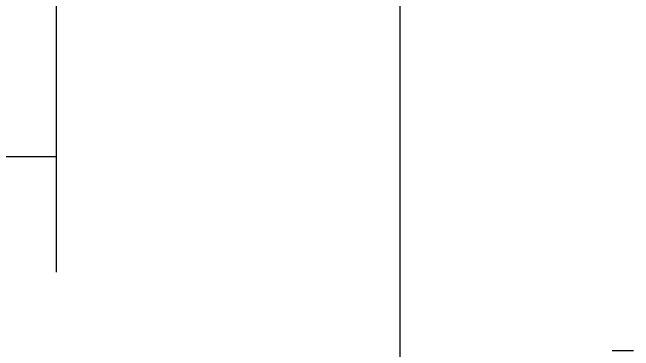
# Model space of a CAD drawing. Header units: millimetres. Extents: x 17886 to 18265, y -8727 to -7321.
# Drawn here: x 17937.398 to 17939.143, y -8655.021 to -8654.071 of the extents above; entities that cross this region are included whole.
import ezdxf

# ---------------------------------------------------------------- set-up
doc = ezdxf.new("R2010")
doc.units = ezdxf.units.MM
doc.linetypes.add('EPL_DASH', pattern=[1, 0.5, -0.5])
for name, color, linetype in [('2630754_DKREDXF_CONTINUOUS_LINE', 7, 'Continuous'), ('3884027_DKREDXF_CONTINUOUS_LINE', 7, 'Continuous'), ('vanjski i unutarnji zid', 7, 'Continuous')]:
    doc.layers.add(name, color=color, linetype=linetype)
doc.layers.add('CRTANJE', color=4, linetype='Continuous', lineweight=30)

msp = doc.modelspace()

# ---------------------------------------------------------------- linework, layer by layer
at = {"layer": '2630754_DKREDXF_CONTINUOUS_LINE', "color": 7, "linetype": 'EPL_DASH'}
msp.add_line((17937.52197, -8655.80057), (17937.52197, -8654.47557), dxfattribs=at)
at = {"layer": '3884027_DKREDXF_CONTINUOUS_LINE', "color": 6, "linetype": 'EPL_DASH'}
msp.add_line((17939.08297, -8655.02057), (17939.14297, -8655.02057), dxfattribs=at)
at = {"layer": 'CRTANJE', "lineweight": 30}
msp.add_lwpolyline([(17938.48699, -8665.00357), (17938.48699, -8640.31357), (17936.38699, -8640.31357), (17936.38699, -8665.00357)], close=True, dxfattribs=at)
at = {"layer": 'vanjski i unutarnji zid', "color": 0, "linetype": 'EPL_DASH'}
msp.add_lwpolyline([(17937.52197, -8654.47557), (17937.52197, -8644.01357, 0.4142136), (17937.22197, -8643.71357), (17924.952, -8643.71357), (17925.202, -8644.21357), (17936.72197, -8644.21357, -0.4142136), (17937.02197, -8644.51357), (17937.02197, -8654.47557)], format="xyb", close=True, dxfattribs=at)

doc.saveas('drawing.dxf')
